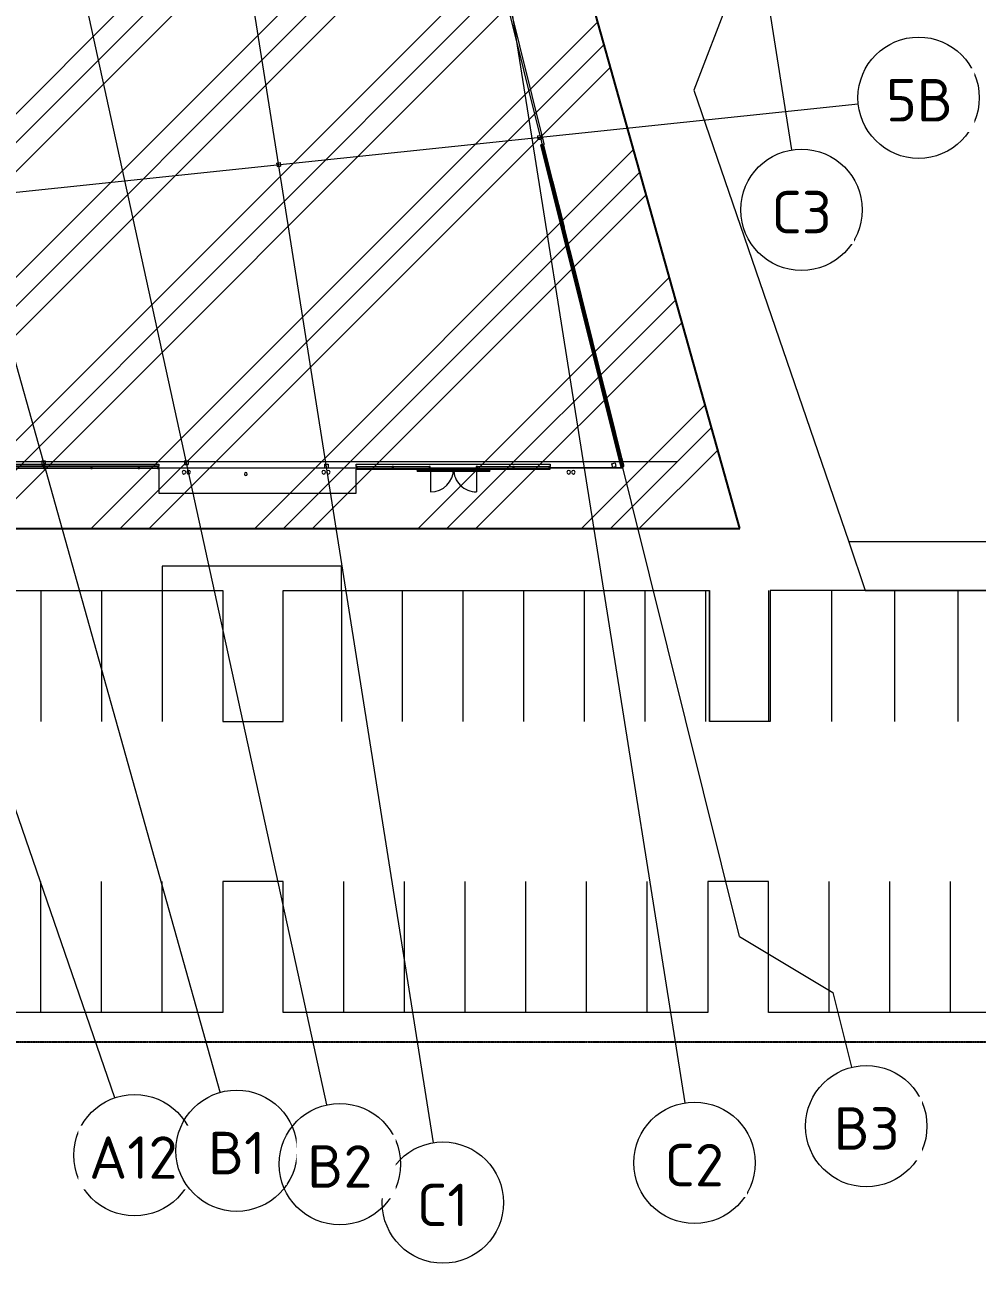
# Model space of a CAD drawing. Header units: millimetres. Extents: x 674 to 609626, y -20132 to 4061356.
# Drawn here: x 497170 to 536418, y 3936450 to 3987845 of the extents above; entities that cross this region are included whole.
import ezdxf

# ---------------------------------------------------------------- set-up
doc = ezdxf.new("R2010")
doc.units = ezdxf.units.MM
for name, pattern in [('AEC_Double Dash', [39, 15, -4, 6, -4, 6, -4]), ('Boundary', [16, 5, -2, 5, -2, 0, -2]), ('Hidden', [6, 4, -2]), ('Hidden_2_', [4, 3, -1])]:
    doc.linetypes.add(name, pattern=pattern)
for name, color, linetype, lineweight in [('A-000-M_MASS', 13, 'Continuous', 25), ('A-000-MH_MASS', 13, 'Hidden_2_', 25), ('A-010-M_LINE', 90, 'Continuous', 18), ('A-214-M_CURT_WALL', 52, 'Continuous', 13), ('A-215-M_CURT_PANEL', 51, 'Continuous', 13), ('A-230-M_FLOOR', 192, 'Continuous', 13), ('A-325-M_DOOR', 31, 'Continuous', 13), ('A-325-M_DOOR_PANEL', 31, 'Continuous', 13), ('C-910-M_SITE_BOUND', 91, 'Boundary', 25), ('F-670-M_FSP', 13, 'Continuous', 13), ('M-520-M_DRAINAGE_FW', 2, 'Continuous', 13), ('S-280-M_COLUMN', 52, 'Continuous', 13), ('Z-030-M_GRID', 191, 'Continuous', 13), ('Z-033_T_GRIDREF', 31, 'Continuous', 13), ('Z-060-M_DETAIL', 92, 'Continuous', 25)]:
    doc.layers.add(name, color=color, linetype=linetype, lineweight=lineweight)
doc.styles.add('ISOCPEUR_2', font='isocpeur.ttf', dxfattribs={"height": 1750})

# ---------------------------------------------------------------- blocks, each defined once
blk = doc.blocks.new('Family - ___-240017-S0_021 - ROOF LOADING PLAN')
at = {"layer": 'C-910-M_SITE_BOUND', "color": 21, "linetype": 'AEC_Double Dash', "lineweight": 5}
blk.add_line((-2400034, 3945944), (-2257301, 3945944), dxfattribs=at)
blk = doc.blocks.new('Hydrant_double10 - Hydrant_double-1019466-S0_021 - ROOF LOADING PLAN')
at = {"layer": 'F-670-M_FSP', "lineweight": 5}
for start, end in [(19.0004, 199.0004), (199.0004, 19.0004)]:
    blk.add_arc((-2397820, 3973209), 60, start, end, dxfattribs=at)
blk = doc.blocks.new('SHS-Square Hollow Section-Column - 150x150xSHS-3248348-S0_021 - ROOF LOADING PLAN')
at = {"layer": 'S-280-M_COLUMN', "lineweight": 5}
for p, q in [((-75, 75), (-75, -75)), ((-75, 75), (75, 75)), ((75, 75), (75, -75)), ((-75, -75), (75, -75))]:
    blk.add_line(p, q, dxfattribs=at)
blk = doc.blocks.new('Downpipe - L Spreader - Default-3252575-S0_021 - ROOF LOADING PLAN')
at = {"layer": 'M-520-M_DRAINAGE_FW', "lineweight": 5}
for start, end in [(0, 180), (180, 0)]:
    blk.add_arc((-40, 150), 75, start, end, dxfattribs=at)
blk = doc.blocks.new('Downpipe - L Spreader - Default-3252576-S0_021 - ROOF LOADING PLAN')
at = {"layer": 'M-520-M_DRAINAGE_FW', "lineweight": 5}
for start, end in [(0, 180), (180, 0)]:
    blk.add_arc((-40, 150), 75, start, end, dxfattribs=at)
blk = doc.blocks.new('Downpipe - L Spreader - Default-3252577-S0_021 - ROOF LOADING PLAN')
at = {"layer": 'M-520-M_DRAINAGE_FW', "lineweight": 5}
for start, end in [(0, 180), (180, 0)]:
    blk.add_arc((-40, 150), 75, start, end, dxfattribs=at)
blk = doc.blocks.new('SHS-Square Hollow Section-Column - 150x150xSHS-3248354-S0_021 - ROOF LOADING PLAN')
at = {"layer": 'S-280-M_COLUMN', "lineweight": 5}
for p, q in [((-75, 75), (-75, -75)), ((-75, 75), (75, 75)), ((75, 75), (75, -75)), ((-75, -75), (75, -75))]:
    blk.add_line(p, q, dxfattribs=at)
blk = doc.blocks.new('SHS-Square Hollow Section-Column - 150x150xSHS-3248355-S0_021 - ROOF LOADING PLAN')
at = {"layer": 'S-280-M_COLUMN', "lineweight": 5}
for p, q in [((-75, 75), (-75, -75)), ((-75, 75), (75, 75)), ((75, 75), (75, -75)), ((-75, -75), (75, -75))]:
    blk.add_line(p, q, dxfattribs=at)
blk = doc.blocks.new('SHS-Square Hollow Section-Column - 150x150xSHS-3363899-S0_021 - ROOF LOADING PLAN')
at = {"layer": 'S-280-M_COLUMN', "lineweight": 5}
for p, q in [((-75, 75), (-75, -75)), ((-75, 75), (75, 75)), ((75, 75), (75, -75)), ((-75, -75), (75, -75))]:
    blk.add_line(p, q, dxfattribs=at)
blk = doc.blocks.new('SHS-Square Hollow Section-Column - 150x150xSHS-3363927-S0_021 - ROOF LOADING PLAN')
at = {"layer": 'S-280-M_COLUMN', "lineweight": 5}
for p, q in [((-75, 75), (-75, -75)), ((-75, 75), (75, 75)), ((75, 75), (75, -75)), ((-75, -75), (75, -75))]:
    blk.add_line(p, q, dxfattribs=at)
blk = doc.blocks.new('System Panel - Glazed-1425433-S0_021 - ROOF LOADING PLAN')
at = {"layer": 'A-215-M_CURT_PANEL', "lineweight": 5}
for p, q in [((950, 50), (-950, 50)), ((-950, 50), (-950, 25)), ((-950, 25), (950, 25)), ((950, 25), (950, 50))]:
    blk.add_line(p, q, dxfattribs=at)
blk = doc.blocks.new('System Panel - Glazed-1460054-S0_021 - ROOF LOADING PLAN')
at = {"layer": 'A-215-M_CURT_PANEL', "lineweight": 5}
for p, q in [((375, 50), (-375, 50)), ((-375, 50), (-375, 25)), ((-375, 25), (375, 25)), ((375, 25), (375, 50))]:
    blk.add_line(p, q, dxfattribs=at)
blk = doc.blocks.new('Rectangular Mullion - 50x100mm-1215462-S0_021 - ROOF LOADING PLAN')
at = {"layer": 'A-214-M_CURT_WALL', "lineweight": 5}
for p, q in [((-2326743, 3969668), (-2328643, 3969668)), ((-2326743, 3969568), (-2328643, 3969568))]:
    blk.add_line(p, q, dxfattribs=at)
blk = doc.blocks.new('Rectangular Mullion - 50x100mm-1460053-S0_021 - ROOF LOADING PLAN')
at = {"layer": 'A-214-M_CURT_WALL', "lineweight": 5}
for p, q in [((-2322043, 3969668), (-2322793, 3969668)), ((-2322043, 3969568), (-2322793, 3969568))]:
    blk.add_line(p, q, dxfattribs=at)
blk = doc.blocks.new('Rectangular Mullion - 50x100mm-1447016-S0_021 - ROOF LOADING PLAN')
at = {"layer": 'A-214-M_CURT_WALL', "lineweight": 5}
for p, q in [((-50, 50), (0, 50)), ((-50, -50), (-50, 50)), ((0, 50), (0, -50)), ((0, -50), (-50, -50))]:
    blk.add_line(p, q, dxfattribs=at)
blk = doc.blocks.new('Rectangular Mullion - 50x100mm-1425432-S0_021 - ROOF LOADING PLAN')
at = {"layer": 'A-214-M_CURT_WALL', "lineweight": 5}
for p, q in [((-25, 50), (25, 50)), ((-25, -50), (-25, 50)), ((25, 50), (25, -50)), ((25, -50), (-25, -50))]:
    blk.add_line(p, q, dxfattribs=at)
blk = doc.blocks.new('aba - Plumbing Fixtures - Strip Drain - Stormtech - Custom Ass - FLW003 _Doors_-1466668-S0_021 - ROOF LOADING PLAN')
at = {"layer": 'A-000-M_MASS', "lineweight": 5}
blk.add_circle((0, -95), 30, dxfattribs=at)
at = {"layer": 'A-000-MH_MASS', "linetype": 'Hidden', "lineweight": 5}
blk.add_line((0, 10), (0, -3010), dxfattribs=at)
at = {"layer": 'M-520-M_DRAINAGE_FW', "lineweight": 5}
for p, q in [((-41, 0), (-38, 0)), ((-41, 0), (-41, -3000)), ((-38, -3000), (-38, 0)), ((0, 0), (0, -3000)), ((38, 0), (38, -3000)), ((41, -2400), (41, -2436)), ((-38, -3000), (-41, -3000)), ((41, -3000), (38, -3000))]:
    blk.add_line(p, q, dxfattribs=at)
blk = doc.blocks.new('SHS-Square Hollow Section-Column - 150x150xSHS-3363948-S0_021 - ROOF LOADING PLAN')
at = {"layer": 'S-280-M_COLUMN', "lineweight": 5}
for p, q in [((-75, 75), (-75, -75)), ((-75, 75), (75, 75)), ((75, 75), (75, -75)), ((-75, -75), (75, -75))]:
    blk.add_line(p, q, dxfattribs=at)
blk = doc.blocks.new('Downpipe - L Spreader - Default-V89-S0_021 - ROOF LOADING PLAN')
at = {"layer": 'M-520-M_DRAINAGE_FW', "lineweight": 5}
for start, end in [(0, 180), (180, 0)]:
    blk.add_arc((-40, 150), 75, start, end, dxfattribs=at)
blk = doc.blocks.new('Downpipe - L Spreader - Default-V90-S0_021 - ROOF LOADING PLAN')
at = {"layer": 'M-520-M_DRAINAGE_FW', "lineweight": 5}
for start, end in [(0, 180), (180, 0)]:
    blk.add_arc((-40, 150), 75, start, end, dxfattribs=at)
blk = doc.blocks.new('System Panel - Glazed-3256333-S0_021 - ROOF LOADING PLAN')
at = {"layer": 'A-215-M_CURT_PANEL', "lineweight": 5}
for p, q in [((161, 49), (-161, 49)), ((-161, 49), (-161, 24)), ((-161, 24), (161, 24)), ((161, 24), (161, 49))]:
    blk.add_line(p, q, dxfattribs=at)
blk = doc.blocks.new('Rectangular Mullion - 50x100mm-3255869-S0_021 - ROOF LOADING PLAN')
at = {"layer": 'A-214-M_CURT_WALL', "lineweight": 5}
for p, q in [((-2302925, 3969674), (-2303002, 3969987)), ((-2302828, 3969699), (-2302905, 3970011))]:
    blk.add_line(p, q, dxfattribs=at)
blk = doc.blocks.new('System Panel - Glazed-3255153-S0_021 - ROOF LOADING PLAN')
at = {"layer": 'A-215-M_CURT_PANEL', "lineweight": 5}
for p, q in [((760, 49), (-760, 49)), ((-760, 49), (-760, 24)), ((-760, 24), (760, 24)), ((760, 24), (760, 49))]:
    blk.add_line(p, q, dxfattribs=at)
blk = doc.blocks.new('Rectangular Mullion - 50x100mm-3255151-S0_021 - ROOF LOADING PLAN')
at = {"layer": 'A-214-M_CURT_WALL', "lineweight": 5}
for p, q in [((-2305842, 3981389), (-2306210, 3982864)), ((-2305745, 3981413), (-2306113, 3982888))]:
    blk.add_line(p, q, dxfattribs=at)
blk = doc.blocks.new('Rectangular Mullion - 50x100mm-1425435-S0_021 - ROOF LOADING PLAN')
at = {"layer": 'A-214-M_CURT_WALL', "lineweight": 5}
for p, q in [((0, 50), (-50, 50)), ((-50, 50), (-50, -50)), ((0, -50), (0, 50)), ((-50, -50), (0, -50))]:
    blk.add_line(p, q, dxfattribs=at)
blk = doc.blocks.new('System Panel - Glazed-3113319-S0_021 - ROOF LOADING PLAN')
at = {"layer": 'A-215-M_CURT_PANEL', "lineweight": 5}
for p, q in [((716, 50), (-716, 50)), ((-716, 50), (-716, 25)), ((-716, 25), (716, 25)), ((716, 25), (716, 50))]:
    blk.add_line(p, q, dxfattribs=at)
blk = doc.blocks.new('Rectangular Mullion - 50x100mm-3113315-S0_021 - ROOF LOADING PLAN')
at = {"layer": 'A-214-M_CURT_WALL', "lineweight": 5}
for p, q in [((-2346001, 3969618), (-2344569, 3969618)), ((-2346001, 3969518), (-2344569, 3969518))]:
    blk.add_line(p, q, dxfattribs=at)
blk = doc.blocks.new('System Panel - Glazed-3113320-S0_021 - ROOF LOADING PLAN')
at = {"layer": 'A-215-M_CURT_PANEL', "lineweight": 5}
for p, q in [((730, 49.5), (-730, 49.5)), ((-730, 49.5), (-730, 24.5)), ((-730, 24.5), (730, 24.5)), ((730, 24.5), (730, 49.5))]:
    blk.add_line(p, q, dxfattribs=at)
blk = doc.blocks.new('System Panel - Glazed-3113297-S0_021 - ROOF LOADING PLAN')
at = {"layer": 'A-215-M_CURT_PANEL', "lineweight": 5}
for p, q in [((734, 50), (-734, 50)), ((-734, 50), (-734, 25)), ((-734, 25), (734, 25)), ((734, 25), (734, 50))]:
    blk.add_line(p, q, dxfattribs=at)
blk = doc.blocks.new('System Panel - Glazed-3113298-S0_021 - ROOF LOADING PLAN')
at = {"layer": 'A-215-M_CURT_PANEL', "lineweight": 5}
for p, q in [((720, 49), (-720, 49)), ((-720, 49), (-720, 24)), ((-720, 24), (720, 24)), ((720, 24), (720, 49))]:
    blk.add_line(p, q, dxfattribs=at)
blk = doc.blocks.new('Rectangular Mullion - 50x100mm-3113316-S0_021 - ROOF LOADING PLAN')
at = {"layer": 'A-214-M_CURT_WALL', "lineweight": 5}
for p, q in [((-2347511, 3969618), (-2346051, 3969618)), ((-2347511, 3969518), (-2346051, 3969518))]:
    blk.add_line(p, q, dxfattribs=at)
blk = doc.blocks.new('Rectangular Mullion - 50x100mm-3113293-S0_021 - ROOF LOADING PLAN')
at = {"layer": 'A-214-M_CURT_WALL', "lineweight": 5}
for p, q in [((-2350979, 3969618), (-2349511, 3969618)), ((-2350979, 3969518), (-2349511, 3969518))]:
    blk.add_line(p, q, dxfattribs=at)
blk = doc.blocks.new('Rectangular Mullion - 50x100mm-3113294-S0_021 - ROOF LOADING PLAN')
at = {"layer": 'A-214-M_CURT_WALL', "lineweight": 5}
for p, q in [((-2352469, 3969618), (-2351029, 3969618)), ((-2352469, 3969518), (-2351029, 3969518))]:
    blk.add_line(p, q, dxfattribs=at)
blk = doc.blocks.new('X_Door-Panel-Hinge-Standard - Standard-3272678-S0_021 - ROOF LOADING PLAN')
at = {"layer": 'A-325-M_DOOR', "lineweight": 5}
blk.add_arc((-485, 20), 945, 360, 90, dxfattribs=at)
at = {"layer": 'A-325-M_DOOR_PANEL', "lineweight": 5}
blk.add_line((-485, 20), (-485, 965), dxfattribs=at)
blk = doc.blocks.new('X_Door-Panel-Hinge-Standard - Standard-3272745-S0_021 - ROOF LOADING PLAN')
at = {"layer": 'A-325-M_DOOR', "lineweight": 5}
blk.add_arc((-485, -20), 945, 270, 0, dxfattribs=at)
at = {"layer": 'A-325-M_DOOR_PANEL', "lineweight": 5}
blk.add_line((-485, -20), (-485, -965), dxfattribs=at)
blk = doc.blocks.new('25021-APA-ZZ-ZZ-M3-AR-000001_V3_rvt-2-S0_021 - ROOF LOADING PLAN')
at = {"layer": 'A-010-M_LINE', "lineweight": 5}
for p, q in [((-2326858, 3964544), (-2326858, 3959144)), ((-2324358, 3964544), (-2324358, 3959144)), ((-2321858, 3964544), (-2321858, 3959144)), ((-2314458, 3964544), (-2314458, 3959144)), ((-2311958, 3964544), (-2311958, 3959144)), ((-2309458, 3964544), (-2309458, 3959144)), ((-2306958, 3964544), (-2306958, 3959144)), ((-2304458, 3964544), (-2304458, 3959144)), ((-2301958, 3964544), (-2301958, 3959144)), ((-2299458, 3964544), (-2299458, 3959144)), ((-2296858, 3964544), (-2296858, 3959144)), ((-2294258, 3964544), (-2294258, 3959144)), ((-2291658, 3964544), (-2291658, 3959144)), ((-2289058, 3964544), (-2289058, 3959144)), ((-2326858, 3947144), (-2326858, 3952544)), ((-2324358, 3947144), (-2324358, 3952544)), ((-2321858, 3947144), (-2321858, 3952544)), ((-2314358, 3947144), (-2314358, 3952544)), ((-2311858, 3947144), (-2311858, 3952544)), ((-2309358, 3947144), (-2309358, 3952544)), ((-2306858, 3947144), (-2306858, 3952544)), ((-2304358, 3947144), (-2304358, 3952544)), ((-2301858, 3947144), (-2301858, 3952544)), ((-2294358, 3947144), (-2294358, 3952544)), ((-2291858, 3947144), (-2291858, 3952544)), ((-2289358, 3947144), (-2289358, 3952544))]:
    blk.add_line(p, q, dxfattribs=at)
at = {"layer": 'A-230-M_FLOOR', "lineweight": 5}
for p, q in [((-2295945, 3995540), (-2299931, 3985157)), ((-2306102, 3982943), (-2308416, 3992235)), ((-2299931, 3985157), (-2293554, 3966544)), ((-2306247, 3982906), (-2306222, 3982913)), ((-2302935, 3969608), (-2306247, 3982906)), ((-2306125, 3982937), (-2306102, 3982943)), ((-2332459, 3969738), (-2321993, 3969738)), ((-2321993, 3969738), (-2321993, 3969668)), ((-2321993, 3969588), (-2313861, 3969588)), ((-2321993, 3969568), (-2321993, 3968544)), ((-2313861, 3969644), (-2313861, 3969738)), ((-2313861, 3969738), (-2305861, 3969738)), ((-2313861, 3968544), (-2313861, 3969544)), ((-2311339, 3969544), (-2311339, 3969465)), ((-2310803, 3969588), (-2308981, 3969588)), ((-2308981, 3969544), (-2310803, 3969544)), ((-2308981, 3969588), (-2308903, 3969588)), ((-2308939, 3969544), (-2308981, 3969544)), ((-2308339, 3969465), (-2308339, 3969541)), ((-2305861, 3969738), (-2305861, 3969644)), ((-2305861, 3969608), (-2302935, 3969608)), ((-2305861, 3969588), (-2302878, 3969588)), ((-2302878, 3969588), (-2302889, 3969632)), ((-2321993, 3968544), (-2313861, 3968544)), ((-2266583, 3966544), (-2293554, 3966544)), ((-2293554, 3966544), (-2292869, 3964544)), ((-2321858, 3965544), (-2321858, 3964544)), ((-2314458, 3965544), (-2321858, 3965544)), ((-2314458, 3964544), (-2314458, 3965544)), ((-2336858, 3964544), (-2319358, 3964544)), ((-2319358, 3964544), (-2319358, 3959144)), ((-2316858, 3959144), (-2316858, 3964544)), ((-2316858, 3964544), (-2299296, 3964544)), ((-2299296, 3964544), (-2299296, 3959144)), ((-2299296, 3959144), (-2299296, 3964544)), ((-2284358, 3964544), (-2296796, 3964544)), ((-2296796, 3964544), (-2296796, 3959144)), ((-2296796, 3964544), (-2296796, 3959144)), ((-2292869, 3964544), (-2296796, 3964544)), ((-2292869, 3964544), (-2261626, 3964544)), ((-2319358, 3959144), (-2316858, 3959144)), ((-2296796, 3959144), (-2299296, 3959144)), ((-2296796, 3959144), (-2299296, 3959144)), ((-2316858, 3952544), (-2319358, 3952544)), ((-2319358, 3952544), (-2319358, 3947144)), ((-2316858, 3947144), (-2316858, 3952544)), ((-2296858, 3952544), (-2299358, 3952544)), ((-2299358, 3952544), (-2299358, 3947144)), ((-2296858, 3947144), (-2296858, 3952544)), ((-2319358, 3947144), (-2336858, 3947144)), ((-2299358, 3947144), (-2316858, 3947144)), ((-2284358, 3947144), (-2296858, 3947144))]:
    blk.add_line(p, q, dxfattribs=at)
at = {"layer": 'A-214-M_CURT_WALL', "color": 253, "lineweight": 5}
for name, p, rotation in [('Rectangular Mullion - 50x100mm-1425435-S0_021 - ROOF LOADING PLAN', (-2306173, 3982925), 103.986665198978), ('Rectangular Mullion - 50x100mm-1215462-S0_021 - ROOF LOADING PLAN', (-5594885, 762308), 283.9866651989813), ('Rectangular Mullion - 50x100mm-1215462-S0_021 - ROOF LOADING PLAN', (-5594413, 760416), 283.9866651989813), ('Rectangular Mullion - 50x100mm-1215462-S0_021 - ROOF LOADING PLAN', (-5593942, 758524), 283.9866651989773), ('Rectangular Mullion - 50x100mm-1215462-S0_021 - ROOF LOADING PLAN', (-5593471, 756632), 283.9866651989734), ('Rectangular Mullion - 50x100mm-1215462-S0_021 - ROOF LOADING PLAN', (-5592999, 754740), 283.9866651989773), ('Rectangular Mullion - 50x100mm-1215462-S0_021 - ROOF LOADING PLAN', (-5592528, 752847), 283.9866651989773)]:
    blk.add_blockref(name, p, dxfattribs=dict(at, rotation=rotation))
for name, p in [('Rectangular Mullion - 50x100mm-3255151-S0_021 - ROOF LOADING PLAN', (0, 0)), ('Rectangular Mullion - 50x100mm-3255869-S0_021 - ROOF LOADING PLAN', (0, 0)), ('Rectangular Mullion - 50x100mm-1215462-S0_021 - ROOF LOADING PLAN', (0, 0)), ('Rectangular Mullion - 50x100mm-1215462-S0_021 - ROOF LOADING PLAN', (1950, 0)), ('Rectangular Mullion - 50x100mm-1215462-S0_021 - ROOF LOADING PLAN', (3900, 0)), ('Rectangular Mullion - 50x100mm-1460053-S0_021 - ROOF LOADING PLAN', (0, 0)), ('Rectangular Mullion - 50x100mm-3113294-S0_021 - ROOF LOADING PLAN', (38658, 26)), ('Rectangular Mullion - 50x100mm-3113293-S0_021 - ROOF LOADING PLAN', (38658, 26)), ('Rectangular Mullion - 50x100mm-3113316-S0_021 - ROOF LOADING PLAN', (38658, 26)), ('Rectangular Mullion - 50x100mm-3113315-S0_021 - ROOF LOADING PLAN', (38658, 26)), ('Rectangular Mullion - 50x100mm-1425435-S0_021 - ROOF LOADING PLAN', (-2305861, 3969594))]:
    blk.add_blockref(name, p, dxfattribs=at)
at = {"layer": 'A-214-M_CURT_WALL', "color": 253, "lineweight": 5, "extrusion": (0, 0, -1)}
for name, p, rotation in [('Rectangular Mullion - 50x100mm-1425432-S0_021 - ROOF LOADING PLAN', (2305788, 3981377), 256.013334801022), ('Rectangular Mullion - 50x100mm-1425432-S0_021 - ROOF LOADING PLAN', (2305317, 3979484), 256.013334801022), ('Rectangular Mullion - 50x100mm-1425432-S0_021 - ROOF LOADING PLAN', (2304845, 3977592), 256.013334801022), ('Rectangular Mullion - 50x100mm-1425432-S0_021 - ROOF LOADING PLAN', (2304374, 3975700), 256.013334801022), ('Rectangular Mullion - 50x100mm-1425432-S0_021 - ROOF LOADING PLAN', (2303903, 3973808), 256.013334801022), ('Rectangular Mullion - 50x100mm-1425432-S0_021 - ROOF LOADING PLAN', (2303431, 3971916), 256.013334801022), ('Rectangular Mullion - 50x100mm-1425432-S0_021 - ROOF LOADING PLAN', (2302960, 3970023), 256.013334801022), ('Rectangular Mullion - 50x100mm-1425432-S0_021 - ROOF LOADING PLAN', (2326718, 3969618), 180), ('Rectangular Mullion - 50x100mm-1425432-S0_021 - ROOF LOADING PLAN', (2324768, 3969618), 180), ('Rectangular Mullion - 50x100mm-1425432-S0_021 - ROOF LOADING PLAN', (2322818, 3969618), 180), ('Rectangular Mullion - 50x100mm-1447016-S0_021 - ROOF LOADING PLAN', (2321993, 3969618), 180), ('Rectangular Mullion - 50x100mm-1447016-S0_021 - ROOF LOADING PLAN', (2302864, 3969638), 256.013334801022)]:
    blk.add_blockref(name, p, dxfattribs=dict(at, rotation=rotation))
for name, p in [('Rectangular Mullion - 50x100mm-1447016-S0_021 - ROOF LOADING PLAN', (2313861, 3969594)), ('Rectangular Mullion - 50x100mm-1425432-S0_021 - ROOF LOADING PLAN', (2312346, 3969594)), ('Rectangular Mullion - 50x100mm-1425432-S0_021 - ROOF LOADING PLAN', (2310828, 3969594)), ('Rectangular Mullion - 50x100mm-1425432-S0_021 - ROOF LOADING PLAN', (2308878, 3969594)), ('Rectangular Mullion - 50x100mm-1425432-S0_021 - ROOF LOADING PLAN', (2307368, 3969594))]:
    blk.add_blockref(name, p, dxfattribs=at)
at = {"layer": 'A-215-M_CURT_PANEL', "color": 253, "lineweight": 5}
for name, p, rotation in [('System Panel - Glazed-3255153-S0_021 - ROOF LOADING PLAN', (-2305978, 3982139), 283.986665198978), ('System Panel - Glazed-1425433-S0_021 - ROOF LOADING PLAN', (-2305552, 3980430), 283.986665198978), ('System Panel - Glazed-1425433-S0_021 - ROOF LOADING PLAN', (-2305081, 3978538), 283.986665198978), ('System Panel - Glazed-1425433-S0_021 - ROOF LOADING PLAN', (-2304610, 3976646), 283.986665198978), ('System Panel - Glazed-1425433-S0_021 - ROOF LOADING PLAN', (-2304138, 3974754), 283.986665198978), ('System Panel - Glazed-1425433-S0_021 - ROOF LOADING PLAN', (-2303667, 3972862), 283.986665198978), ('System Panel - Glazed-1425433-S0_021 - ROOF LOADING PLAN', (-2303196, 3970970), 283.986665198978), ('System Panel - Glazed-3256333-S0_021 - ROOF LOADING PLAN', (-2302915, 3969843), 283.986665198978), ('System Panel - Glazed-3113298-S0_021 - ROOF LOADING PLAN', (-2313091, 3969594), 180), ('System Panel - Glazed-3113297-S0_021 - ROOF LOADING PLAN', (-2311587, 3969594), 180), ('System Panel - Glazed-3113320-S0_021 - ROOF LOADING PLAN', (-2308123, 3969594), 180), ('System Panel - Glazed-3113319-S0_021 - ROOF LOADING PLAN', (-2306627, 3969594), 180)]:
    blk.add_blockref(name, p, dxfattribs=dict(at, rotation=rotation))
for name, p in [('System Panel - Glazed-1425433-S0_021 - ROOF LOADING PLAN', (-2327693, 3969618)), ('System Panel - Glazed-1425433-S0_021 - ROOF LOADING PLAN', (-2325743, 3969618)), ('System Panel - Glazed-1425433-S0_021 - ROOF LOADING PLAN', (-2323793, 3969618)), ('System Panel - Glazed-1460054-S0_021 - ROOF LOADING PLAN', (-2322418, 3969618))]:
    blk.add_blockref(name, p, dxfattribs=at)
at = {"layer": 'A-325-M_DOOR', "color": 253, "lineweight": 5}
blk.add_blockref('X_Door-Panel-Hinge-Standard - Standard-3272745-S0_021 - ROOF LOADING PLAN', (-2310301, 3969564), dxfattribs=at)
at = {"layer": 'A-325-M_DOOR', "color": 253, "lineweight": 5, "rotation": 180}
blk.add_blockref('X_Door-Panel-Hinge-Standard - Standard-3272678-S0_021 - ROOF LOADING PLAN', (-2309379, 3969564), dxfattribs=at)
at = {"layer": 'C-910-M_SITE_BOUND', "color": 253, "lineweight": 5}
blk.add_blockref('Family - ___-240017-S0_021 - ROOF LOADING PLAN', (0, 0), dxfattribs=at)
at = {"layer": 'F-670-M_FSP', "color": 253, "lineweight": 5, "rotation": 340.9995928797416}
blk.add_blockref('Hydrant_double10 - Hydrant_double-1019466-S0_021 - ROOF LOADING PLAN', (-1344802, -568066), dxfattribs=at)
at = {"layer": 'M-520-M_DRAINAGE_FW', "color": 253, "lineweight": 5}
for name, p, rotation in [('Downpipe - L Spreader - Default-V89-S0_021 - ROOF LOADING PLAN', (-2320993, 3969560), 180), ('Downpipe - L Spreader - Default-3252575-S0_021 - ROOF LOADING PLAN', (-2320803, 3969560), 180), ('Downpipe - L Spreader - Default-V90-S0_021 - ROOF LOADING PLAN', (-2315233, 3969560), 180), ('Downpipe - L Spreader - Default-3252576-S0_021 - ROOF LOADING PLAN', (-2315043, 3969560), 180), ('aba - Plumbing Fixtures - Strip Drain - Stormtech - Custom Ass - FLW003 _Doors_-1466668-S0_021 - ROOF LOADING PLAN', (-2311339, 3969503), 90), ('Downpipe - L Spreader - Default-3252577-S0_021 - ROOF LOADING PLAN', (-2305133, 3969560), 180), ('Downpipe - L Spreader - Default-3252577-S0_021 - ROOF LOADING PLAN', (-2304943, 3969560), 180)]:
    blk.add_blockref(name, p, dxfattribs=dict(at, rotation=rotation))
at = {"layer": 'S-280-M_COLUMN', "color": 253, "lineweight": 5}
for name, p, rotation in [('SHS-Square Hollow Section-Column - 150x150xSHS-3363948-S0_021 - ROOF LOADING PLAN', (-2306298, 3983202), 6.000000000075), ('SHS-Square Hollow Section-Column - 150x150xSHS-3248348-S0_021 - ROOF LOADING PLAN', (-2317056, 3982091), 9.000328388120545), ('SHS-Square Hollow Section-Column - 150x150xSHS-3363927-S0_021 - ROOF LOADING PLAN', (-2303239, 3969707), 14.00032838815999)]:
    blk.add_blockref(name, p, dxfattribs=dict(at, rotation=rotation))
for name, p in [('SHS-Square Hollow Section-Column - 150x150xSHS-3248354-S0_021 - ROOF LOADING PLAN', (-2326744, 3969807)), ('SHS-Square Hollow Section-Column - 150x150xSHS-3248355-S0_021 - ROOF LOADING PLAN', (-2320856, 3969807)), ('SHS-Square Hollow Section-Column - 150x150xSHS-3363899-S0_021 - ROOF LOADING PLAN', (-2315087, 3969663))]:
    blk.add_blockref(name, p, dxfattribs=at)
blk = doc.blocks.new('Family - ___-3870354-S0_021 - ROOF LOADING PLAN')
at = {"layer": 'C-910-M_SITE_BOUND'}
blk.add_line((-2401701, 3945944), (-2257301, 3945944), dxfattribs=at)
blk = doc.blocks.new('Grid - NRP_Grid-Head-320187-S0_021 - ROOF LOADING PLAN')
at = {"layer": 'Z-033_T_GRIDREF'}
blk.add_circle((0, 0), 5, dxfattribs=at)

msp = doc.modelspace()

# ---------------------------------------------------------------- hatches: boundary and pattern name
at = {"layer": 'Z-060-M_DETAIL', "lineweight": 18}
h = msp.add_hatch(dxfattribs=at)
h.set_pattern_fill('FP_46', color=171, style=0, pattern_type=2)
h.set_pattern_definition([(45, (2824679.3, 0), (-3367.596, 3367.596), []), (45, (2825870, 0), (0, 6735.192), []), (45, (2823488.7, 0), (0, 6735.192), [])])
h.paths.add_polyline_path([(521464, 3967087), (526642, 3967087), (519221, 3993545), (507838, 3995965), (506691, 3999297), (504772, 3998994), (498762, 4037109), (471347, 4030277), (477410, 4012394), (477108, 4012292), (470444, 4031644), (413822, 4012147), (429337, 3967087), (517392, 3967087)])

# ---------------------------------------------------------------- linework, layer by layer
at = {"layer": 'A-010-M_LINE', "lineweight": 25}
for p, q in [((526642, 3967087), (519221, 3993545)), ((429337, 3967087), (526642, 3967087))]:
    msp.add_line(p, q, dxfattribs=at)
at = {"layer": 'Z-030-M_GRID'}
for p, q in [((528789, 3982695), (518513, 4047575)), ((524379, 3943422), (508142, 4045932)), ((514008, 3941779), (497772, 4044289)), ((509616, 3943339), (487884, 4042723)), ((505219, 3943857), (478090, 4040582)), ((500872, 3943629), (468151, 4038656)), ((526631, 3950284), (515767, 3993921)), ((426795, 3969847), (524069, 3969847)), ((526631, 3950284), (530479, 3947970)), ((530479, 3947970), (531246, 3944889))]:
    msp.add_line(p, q, dxfattribs=at)

# ---------------------------------------------------------------- block references
at = {"lineweight": 5}
msp.add_blockref('25021-APA-ZZ-ZZ-M3-AR-000001_V3_rvt-2-S0_021 - ROOF LOADING PLAN', (2824679, 0), dxfattribs=at)
at = {"layer": 'C-910-M_SITE_BOUND'}
msp.add_blockref('Family - ___-3870354-S0_021 - ROOF LOADING PLAN', (2824679, 0), dxfattribs=at)
at = {"layer": 'Z-033_T_GRIDREF', "xscale": 499.9999999999995, "yscale": 499.9999999999995, "zscale": 499.9999999999995}
for p, rotation in [((534008, 3984845), 95.99999999999999), ((529181, 3980226), 9.000328388145428), ((531850, 3942463), 13.98040349047982), ((501686, 3941265), 19.00040712021574), ((524770, 3940952), 9.00032838814547), ((514399, 3939310), 9.000328388145551)]:
    msp.add_blockref('Grid - NRP_Grid-Head-320187-S0_021 - ROOF LOADING PLAN', p, dxfattribs=dict(at, rotation=rotation))

# ---------------------------------------------------------------- next in the draw order: texts
at = {"layer": 'Z-033_T_GRIDREF', "char_height": 1750, "attachment_point": 1, "style": 'ISOCPEUR_2', "bg_fill": 3, "box_fill_scale": 1.25, "bg_fill_color": 256, "bg_fill_true_color": 13158600, "bg_fill_transparency": 0}
for s, insert, width in [('5B', (532662, 3985617), 3206.75), ('C3', (527939, 3981006), 2966.24), ('B3', (530508, 3943243), 3206.75), ('A12', (499813, 3942044), 4489.45), ('C2', (523529, 3941733), 2966.24), ('C1', (513323, 3940090), 2565.4)]:
    msp.add_mtext(s, dxfattribs=dict(at, insert=insert, width=width))

# ---------------------------------------------------------------- next in the draw order: linework, layer by layer
at = {"layer": 'Z-030-M_GRID'}
msp.add_line((531522, 3984583), (456207, 3976668), dxfattribs=at)

# ---------------------------------------------------------------- next in the draw order: block references
at = {"layer": 'Z-033_T_GRIDREF', "xscale": 499.9999999999995, "yscale": 499.9999999999995, "zscale": 499.9999999999995, "rotation": 15.66740712021529}
msp.add_blockref('Grid - NRP_Grid-Head-320187-S0_021 - ROOF LOADING PLAN', (505894, 3941450), dxfattribs=at)

# ---------------------------------------------------------------- next in the draw order: texts
at = {"layer": 'Z-033_T_GRIDREF', "insert": (504717, 3942230), "char_height": 1750, "width": 2805.91, "attachment_point": 1, "style": 'ISOCPEUR_2', "bg_fill": 3, "box_fill_scale": 1.25, "bg_fill_color": 256, "bg_fill_true_color": 13158600, "bg_fill_transparency": 0}
msp.add_mtext('B1', dxfattribs=at)

# ---------------------------------------------------------------- next in the draw order: block references
at = {"layer": 'Z-033_T_GRIDREF', "xscale": 499.9999999999995, "yscale": 499.9999999999995, "zscale": 499.9999999999995, "rotation": 12.33440712021604}
msp.add_blockref('Grid - NRP_Grid-Head-320187-S0_021 - ROOF LOADING PLAN', (510150, 3940897), dxfattribs=at)

# ---------------------------------------------------------------- next in the draw order: texts
at = {"layer": 'Z-033_T_GRIDREF', "insert": (508808, 3941677), "char_height": 1750, "width": 3206.75, "attachment_point": 1, "style": 'ISOCPEUR_2', "bg_fill": 3, "box_fill_scale": 1.25, "bg_fill_color": 256, "bg_fill_true_color": 13158600, "bg_fill_transparency": 0}
msp.add_mtext('B2', dxfattribs=at)

doc.saveas('drawing.dxf')
